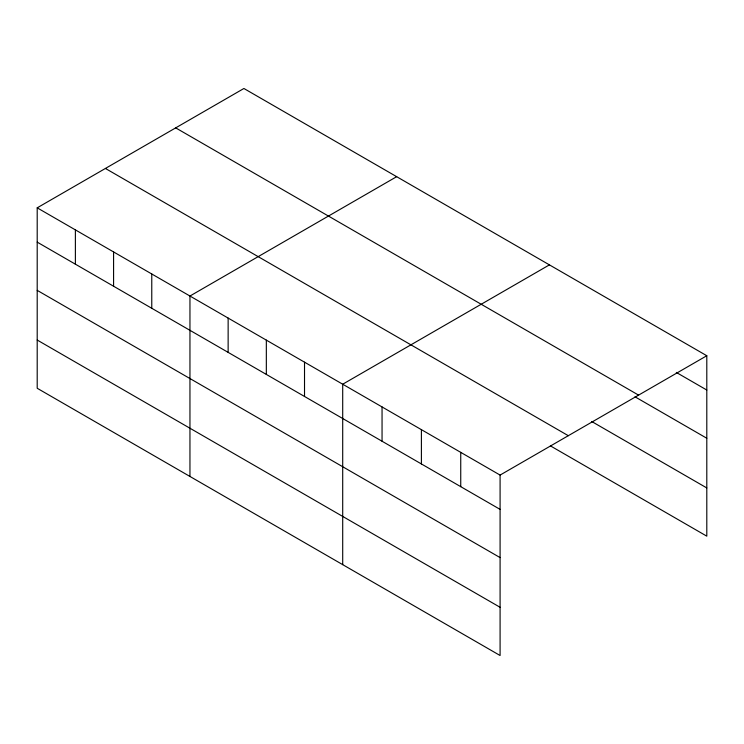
<?xml version="1.0" encoding="UTF-8"?>
<svg xmlns="http://www.w3.org/2000/svg" width="744" height="744" viewBox="0 0 744 744"><rect width="100%" height="100%" fill="white"/><g stroke="black" fill="none" stroke-linecap="round" stroke-linejoin="round"><path stroke-width="1.12" d="M500.089 557.6L500.089 475.081L37.2 207.836L37.2 388.266L500.089 655.511L500.089 557.6L37.2 290.355M550.402 445.87L706.8 536.164L706.8 355.734L243.911 88.49L37.2 207.836M396.664 176.681L189.953 296.028L189.953 476.458M549.416 264.873L342.705 384.22L342.705 564.64M500.089 475.081L706.8 355.734M676.305 372.428L706.8 390.033M175.696 127.875L638.585 395.12M634.995 396.803L706.8 438.253M591.712 421.495L706.8 487.943M105.415 168.451L568.304 435.696M37.2 242.135L500.089 509.38M37.2 340.036L500.089 607.29M460.741 452.361L460.741 486.66M421.402 429.651L421.402 463.949M382.053 406.931L382.053 441.229M304.519 362.17L304.519 396.468M266.333 340.12L266.333 374.418M228.138 318.079L228.138 352.368M151.767 273.978L151.767 308.276M113.581 251.928L113.581 286.226M75.386 229.887L75.386 264.176"/></g></svg>
